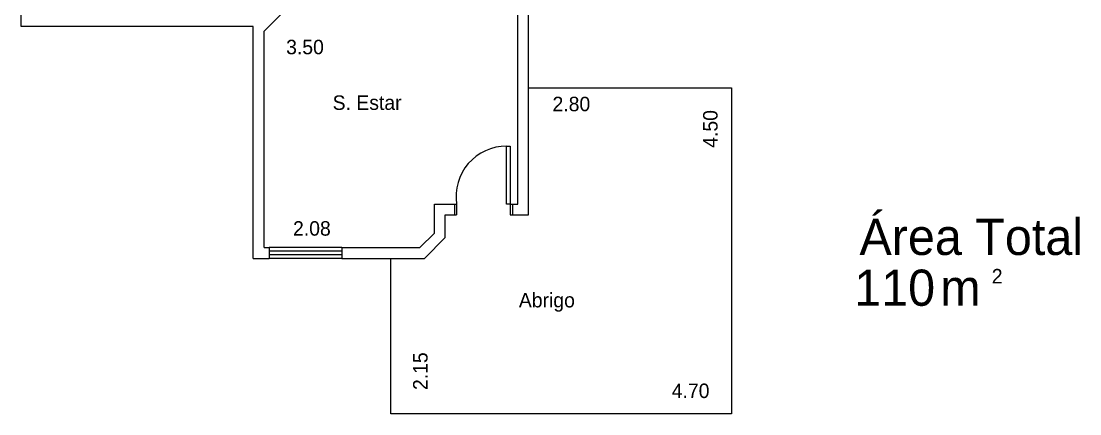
# Model space of a CAD drawing. Extents: x 0.4 to 41.5, y -8.2 to 15.3.
# Drawn here: x 0.45 to 15.05, y 0.06 to 5.48 of the extents above; entities that cross this region are included whole.
import ezdxf

# ---------------------------------------------------------------- set-up
doc = ezdxf.new("R2010")
doc.units = 0
doc.layers.get('0').update_dxf_attribs({"linetype": 'CONTINUOUS'})
doc.layers.get('DEFPOINTS').update_dxf_attribs({"linetype": 'CONTINUOUS'})
for name, color, linetype in [('BLOCO', 5, 'CONTINUOUS'), ('HACHURA', 1, 'CONTINUOUS'), ('PAREDE', 7, 'CONTINUOUS')]:
    doc.layers.add(name, color=color, linetype=linetype)
doc.styles.add('PADRÃO', font='', dxfattribs={"height": 0.2})
doc.styles.get('PADRÃO').set_extended_font_data('AvantGarde Bk BT')
doc.dimstyles.new('PADRÃOS', dxfattribs={"dimtxt": 0.15, "dimasz": 0.1, "dimexe": 1.25, "dimexo": 0.625, "dimgap": 0.1, "dimtad": 0, "dimjust": 1, "dimzin": 1, "dimdsep": 46, "dimtxsty": 'PADRÃO', "dimcen": 2.5, "dimse1": 1, "dimse2": 1, "dimsd1": 1, "dimsd2": 1, "dimclrt": 1, "dimadec": 0, "dimazin": 0, "dimtfac": 1, "dimtdec": 4, "dimtmove": 0, "dimatfit": 3, "dimfxl": 1, "dimtolj": 1, "dimtzin": 0, "dimarcsym": 0})

# ---------------------------------------------------------------- blocks, each defined once
blk = doc.blocks.new('P80D15')
at = {"layer": 'BLOCO', "ltscale": 0.015}
for p, q in [((0, 0.1500000000000057), (0, 0)), ((0, 0.1500000000000341), (0.03000000000000114, 0.1500000000000341)), ((0.03000000000000114, 0.1500000000000057), (0.03000000000000114, 0)), ((0.7700000000000102, 0.1500000000000057), (0.7700000000000102, 0)), ((0.7700000000000102, 0.1500000000000057), (0.8000000000000114, 0.1500000000000057)), ((0.8000000000000114, 0.1500000000000057), (0.8000000000000114, 0)), ((0, 2.842170943040401e-14), (0.03000000000000114, 0)), ((0.7699999999999818, 0), (0.8000000000000114, 0))]:
    blk.add_line(p, q, dxfattribs=at)
at = {"layer": 'BLOCO'}
blk.add_lwpolyline([(0.7700000000000102, 0.1500000000000057), (0.7199999999999989, 0.1500000000000057), (0.7199999999999989, 0.950000000000017), (0.7700000000000102, 0.950000000000017)], close=True, dxfattribs=at)
at = {"layer": 'BLOCO', "ltscale": 0.015}
blk.add_arc((0.7199999999999989, 0.2524375000000134), 0.6975625000000036, 89.99999999999959, 188.444460412286, dxfattribs=at)
blk = doc.blocks.new('ESTAR')
at = {"layer": 'HACHURA', "ltscale": 0.015, "style": 'PADRÃO'}
blk.add_text('S. Estar', height=0.2, dxfattribs=at).set_placement((-0.425116371214699, -0.06847717339962855))
blk = doc.blocks.new('*D24')
at = {"layer": 'DEFPOINTS', "color": 0, "linetype": 'ByBlock', "ltscale": 0.015, "transparency": 16777216}
for p in [(144.0964112043276, 147.6468448978355), (143.8727917724565, 143.7213716742316), (144.0964112043275, 143.7213716742316)]:
    blk.add_point(p, dxfattribs=at)
at = {"color": 1, "linetype": 'ByBlock', "ltscale": 0.015, "transparency": 16777216, "insert": (143.8727917724565, 147.0844135791541), "char_height": 0.2, "attachment_point": 5, "rotation": 90, "style": 'PADRÃO'}
blk.add_mtext('\\A1;3.93', dxfattribs=at)
blk = doc.blocks.new('*D25')
at = {"layer": 'DEFPOINTS', "color": 0, "linetype": 'ByBlock', "ltscale": 0.015, "transparency": 16777216}
for p in [(144.0964112043276, 147.7968448978354), (140.5964112043275, 146.1092396398756), (144.0964112043276, 145.8879026802204)]:
    blk.add_point(p, dxfattribs=at)
at = {"color": 1, "linetype": 'ByBlock', "ltscale": 0.015, "transparency": 16777216, "insert": (141.1611090065253, 145.8879026802204), "char_height": 0.2, "attachment_point": 5, "style": 'PADRÃO'}
blk.add_mtext('\\A1;3.50', dxfattribs=at)
blk = doc.blocks.new('*D26')
at = {"layer": 'DEFPOINTS', "color": 0, "linetype": 'ByBlock', "ltscale": 0.015, "transparency": 16777216}
for p in [(142.7464112043275, 143.3832873353238), (140.6691784520701, 143.1213716742316), (142.7464112043275, 143.1213716742316)]:
    blk.add_point(p, dxfattribs=at)
at = {"color": 1, "linetype": 'ByBlock', "ltscale": 0.015, "transparency": 16777216, "insert": (141.2564037267954, 143.3832873353238), "char_height": 0.2, "attachment_point": 5, "style": 'PADRÃO'}
blk.add_mtext('\\A1;2.08', dxfattribs=at)
blk = doc.blocks.new('*D27')
at = {"layer": 'DEFPOINTS', "color": 0, "linetype": 'ByBlock', "ltscale": 0.015, "transparency": 16777216}
for p in [(144.2464112043275, 145.3247190844963), (147.0464112043275, 145.3247190844963), (147.0464112043275, 145.1013292865991)]:
    blk.add_point(p, dxfattribs=at)
at = {"color": 1, "linetype": 'ByBlock', "ltscale": 0.015, "transparency": 16777216, "insert": (144.8354908746572, 145.1013292865991), "char_height": 0.2, "attachment_point": 5, "style": 'PADRÃO'}
blk.add_mtext('\\A1;2.80', dxfattribs=at)
blk = doc.blocks.new('*D28')
at = {"layer": 'DEFPOINTS', "color": 0, "linetype": 'ByBlock', "ltscale": 0.015, "transparency": 16777216}
for p in [(147.0464112043275, 145.3247190844963), (146.7537705097056, 140.8247190844963), (147.0464112043275, 140.8247190844963)]:
    blk.add_point(p, dxfattribs=at)
at = {"color": 1, "linetype": 'ByBlock', "ltscale": 0.015, "transparency": 16777216, "insert": (146.7537705097056, 144.7585789746062), "char_height": 0.2, "attachment_point": 5, "rotation": 90, "style": 'PADRÃO'}
blk.add_mtext('\\A1;4.50', dxfattribs=at)
blk = doc.blocks.new('*D29')
at = {"layer": 'DEFPOINTS', "color": 0, "linetype": 'ByBlock', "ltscale": 0.015, "transparency": 16777216}
for p in [(142.3464112043276, 141.1416232104972), (142.3464112043276, 140.8247190844963), (147.0464112043275, 140.8247190844963)]:
    blk.add_point(p, dxfattribs=at)
at = {"color": 1, "linetype": 'ByBlock', "ltscale": 0.015, "transparency": 16777216, "insert": (146.4802710944374, 141.1416232104972), "char_height": 0.2, "attachment_point": 5, "style": 'PADRÃO'}
blk.add_mtext('\\A1;4.70', dxfattribs=at)
blk = doc.blocks.new('*D30')
at = {"layer": 'DEFPOINTS', "color": 0, "linetype": 'ByBlock', "ltscale": 0.015, "transparency": 16777216}
for p in [(142.3464112043276, 142.9713716742316), (142.7535628130908, 142.9713716742316), (142.3464112043276, 140.8247190844963)]:
    blk.add_point(p, dxfattribs=at)
at = {"color": 1, "linetype": 'ByBlock', "ltscale": 0.015, "transparency": 16777216, "insert": (142.7535628130908, 141.4139361174634), "char_height": 0.2, "attachment_point": 5, "rotation": 90, "style": 'PADRÃO'}
blk.add_mtext('\\A1;2.15', dxfattribs=at)
blk = doc.blocks.new('AREA')
at = {"layer": 'HACHURA', "ltscale": 0.1, "style": 'PADRÃO'}
for s, p in [('Área Total', (-2.498118662321986, 0.432649720527877)), ('m', (-1.383981738905476, -0.2692598737472736))]:
    blk.add_text(s, height=0.5, dxfattribs=at).set_placement(p)
at = {"layer": 'HACHURA', "ltscale": 0.015, "style": 'PADRÃO'}
blk.add_text('2', height=0.2, dxfattribs=at).set_placement((-0.6730096243244077, 0.03971876221811499))
blk.add_attdef('100', (-2.57025748884891, -0.2692836984217877), '', height=0.5, dxfattribs=at)

msp = doc.modelspace()

# ---------------------------------------------------------------- linework, layer by layer
at = {"layer": 'BLOCO', "ltscale": 0.015}
for p, q in [((4.869663443767109, 2.352317225792206), (3.869663443767109, 2.352317225792206)), ((4.869663443767109, 2.302317225792194), (3.869663443767109, 2.302317225792194)), ((4.869663443767109, 2.252317225792183), (3.869663443767109, 2.252317225792183)), ((4.869663443767109, 2.202317225792171), (3.869663443767109, 2.202317225792171))]:
    msp.add_line(p, q, dxfattribs=at)
at = {"layer": 'HACHURA', "ltscale": 0.015}
msp.add_lwpolyline([(10.24689619602455, 0.05566463605694594), (5.546896196024562, 0.05566463605694594)], dxfattribs=at)
at = {"layer": 'PAREDE', "ltscale": 0.015}
for p, q in [((3.796896196024534, 5.340185191436177), (5.146896196024528, 6.690185191436171)), ((0.4468961960245394, 5.40231722579216), (0.4468961960245394, 6.242421133479866)), ((7.296896196024534, 2.952317225792171), (7.296896196024591, 5.809524559048924)), ((7.446896196024511, 2.802317225792166), (7.446896196024539, 5.809524559048924)), ((3.646896196024557, 5.402317225792189), (0.4468961960245394, 5.40231722579216)), ((3.646896196024528, 2.202317225792171), (3.646896196024557, 5.402317225792189)), ((3.796896196024534, 2.352317225792177), (3.796896196024534, 5.340185191436177)), ((7.446896196024539, 4.555664636056946), (10.24689619602455, 4.555664636056946)), ((10.24689619602455, 4.555664636056946), (10.24689619602455, 0.05566463605694594)), ((6.146896196024528, 2.552317225792166), (6.146896196024528, 2.952317225792171)), ((6.146896196024528, 2.952317225792171), (6.422981659230913, 2.952317225792143)), ((6.422981659230913, 2.952317225792171), (6.422981659230913, 2.802317225792166)), ((7.222981659230925, 2.952317225792171), (7.222981659230925, 2.802317225792166)), ((7.222981659230896, 2.952317225792143), (7.296896196024534, 2.952317225792171)), ((6.296896196024534, 2.490185191436183), (6.296896196024534, 2.802317225792137)), ((6.296896196024534, 2.802317225792137), (6.422981659230913, 2.802317225792166)), ((7.222981659230925, 2.802317225792194), (7.446896196024511, 2.802317225792166)), ((6.146896196024528, 2.552317225792166), (5.946896196024539, 2.352317225792177)), ((6.296896196024534, 2.490185191436183), (6.009028230380522, 2.202317225792171)), ((3.796896196024534, 2.352317225792177), (3.869663443767138, 2.352317225792206)), ((3.869663443767109, 2.352317225792177), (3.869663443767109, 2.202317225792171)), ((4.869663443767109, 2.352317225792177), (4.869663443767109, 2.202317225792171)), ((4.869663443767138, 2.352317225792206), (5.946896196024539, 2.352317225792177)), ((3.646896196024528, 2.202317225792171), (3.869663443767109, 2.202317225792143)), ((4.869663443767109, 2.202317225792143), (6.009028230380522, 2.202317225792171)), ((5.546896196024562, 0.05566463605694594), (5.546896196024562, 2.202317225792171)), ((10.24689619602455, 0.05566463605694594), (5.546896196024562, 0.05566463605694594))]:
    msp.add_line(p, q, dxfattribs=at)

# ---------------------------------------------------------------- block references
at = {"layer": 'BLOCO', "ltscale": 0.015}
for name, p in [('ESTAR', (5.16805144575136, 4.320459589936632)), ('P80D15', (6.422981659230913, 2.802317225792166))]:
    msp.add_blockref(name, p, dxfattribs=at)
at = {"layer": 'HACHURA', "ltscale": 0.015}
msp.add_blockref('AREA', (14.50771648105479, 1.816550200034328), dxfattribs=at).add_auto_attribs({'100': '110'})

# ---------------------------------------------------------------- texts
at = {"layer": 'HACHURA', "ltscale": 0.015, "style": 'PADRÃO'}
msp.add_text('Abrigo', height=0.2, dxfattribs=at).set_placement((7.311555167198946, 1.525531388187716))

# ---------------------------------------------------------------- dimensions: what is measured, and where the dimension line sits
at = {"layer": 'HACHURA', "ltscale": 0.015}
for base, p1, p2, picture, middle in [((7.296896196024562, 5.118848231781044), (3.796896196024534, 5.340185191436177), (7.296896196024562, 7.027790449396036), '*D25', (4.361593998222332, 5.118848231781044)), ((10.24689619602455, 4.332274838159691), (7.446896196024539, 4.555664636056946), (10.24689619602455, 4.555664636056946), '*D27', (8.035975866354221, 4.332274838159691)), ((5.946896196024539, 2.614232886884395), (3.869663443767138, 2.352317225792206), (5.946896196024539, 2.352317225792177), '*D26', (4.456888718492422, 2.614232886884395)), ((5.546896196024562, 0.3725687620577673), (10.24689619602455, 0.05566463605694594), (5.546896196024562, 0.05566463605694594), '*D29', (9.680756086134437, 0.3725687620577673))]:
    dim = msp.add_linear_dim(base=base, p1=p1, p2=p2, dimstyle='PADRÃOS', dxfattribs=at)
    dim.commit()
    dim.dimension.update_dxf_attribs({"geometry": picture, "text_midpoint": middle, "insert": (-136.799515008303, -140.7690544484394)})
for base, p1, p2, picture, middle in [((7.073276764153547, 2.952317225792171), (7.296896196024562, 6.877790449396059), (7.296896196024534, 2.952317225792171), '*D24', (7.073276764153547, 6.315359130714739)), ((9.9542555014026, 0.05566463605694594), (10.24689619602455, 4.555664636056946), (10.24689619602455, 0.05566463605694594), '*D28', (9.9542555014026, 3.989524526166832)), ((5.954047804787763, 2.202317225792171), (5.546896196024562, 0.05566463605694594), (5.546896196024562, 2.202317225792171), '*D30', (5.954047804787763, 0.644881669023988))]:
    dim = msp.add_linear_dim(base=base, p1=p1, p2=p2, angle=90, dimstyle='PADRÃOS', dxfattribs=at)
    dim.commit()
    dim.dimension.update_dxf_attribs({"geometry": picture, "text_midpoint": middle, "insert": (-136.799515008303, -140.7690544484394)})

doc.saveas('drawing.dxf')
